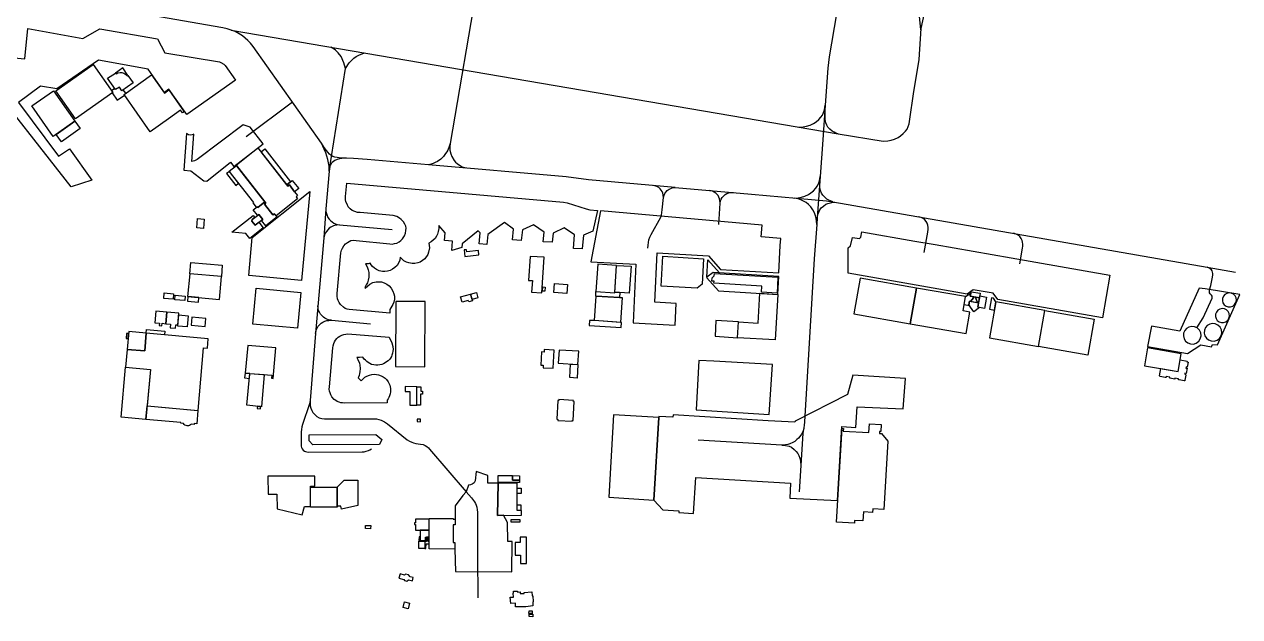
# Model space of a CAD drawing. Header units: metres. Extents: x -2114 to 2684, y -1968 to 1933.
# Drawn here: x 140 to 1790, y -1723 to -920 of the extents above; entities that cross this region are included whole.
import ezdxf

# ---------------------------------------------------------------- set-up
doc = ezdxf.new("R2010")
doc.units = ezdxf.units.M
for name, color, linetype in [('Apron', 6, 'Continuous'), ('Hangar', 1, 'Continuous'), ('Helipad', 1, 'Continuous'), ('Roof', 1, 'Continuous'), ('Shed', 1, 'Continuous'), ('Taxiway', 3, 'Continuous'), ('Terminal', 1, 'Continuous'), ('Unclassified', 1, 'Continuous'), ('Yes', 1, 'Continuous')]:
    doc.layers.add(name, color=color, linetype=linetype)

msp = doc.modelspace()

# ---------------------------------------------------------------- linework, layer by layer
at = {"layer": 'Apron'}
for points in [[(106.1, -963.4), (140.7, -966.3), (144.8, -925.4), (219.2, -938.7), (242.4, -925.8), (320.6, -939), (330.5, -958), (404.9, -970.6), (406.8, -971.3), (410.8, -973.7), (412.7, -975.3), (426.5, -995.2), (360.5, -1042), (336.2, -1007.5), (330.1, -1011.9), (308.1, -980.6), (240.4, -968), (184.2, -1007.1), (161.8, -1003.5), (132.2, -1025.5), (186.4, -1098.6), (201.4, -1088.5), (231.5, -1131.2)], [(231.5, -1131.2), (203.5, -1140), (80.6, -983.6)], [(436.9, -1055.9), (374.4, -1102.9), (371, -1104.8), (367.1, -1105.6), (370.2, -1068.4), (367.9, -1069.5), (365.4, -1069.8), (362.7, -1069.3), (360.3, -1067.8), (356.6, -1117.5), (365.9, -1118.3), (383.8, -1132.1), (387.5, -1132.4), (419.7, -1106.7), (424.3, -1112.7), (464, -1081.7), (446.5, -1059.1), (436.9, -1055.9)], [(636.1, -1311.7), (580.8, -1306.7), (578.1, -1305.9), (575.4, -1305), (573.1, -1303.4), (569, -1299.6), (567.4, -1297.1), (566, -1294.3), (565.3, -1292), (564.8, -1288.3), (564.8, -1284.8), (569.6, -1229.5), (570.3, -1226.2), (571.7, -1223.1), (573.5, -1220.2), (575.8, -1217.3), (578.5, -1215.4), (580.9, -1214.1), (583.4, -1213), (586.6, -1212.5), (590.5, -1212.8), (636, -1217.6), (639.3, -1217.8), (642.7, -1217.2), (645.7, -1216.4), (648.8, -1214.8), (651.2, -1213), (653.5, -1210.5), (655.9, -1206.6), (657.2, -1203.1), (657.9, -1199.5), (658.1, -1196.2), (657.7, -1193.6), (656.6, -1190.7), (654.8, -1187.8), (651.7, -1184.3), (649.4, -1182.7), (645.7, -1180.4), (640.7, -1179.2), (635.7, -1178.6), (595.7, -1175.1), (592.3, -1174.7), (588.5, -1173.7), (585.2, -1172), (582.4, -1170), (579.7, -1167), (578.1, -1163.8), (576.6, -1160.3), (576, -1157.2), (575.9, -1153.2), (577.7, -1134.9), (871.9, -1161), (876.7, -1162), (902.7, -1170), (907.6, -1171.1), (918, -1172.1), (911.9, -1200.1), (899, -1205.8), (897.3, -1224.4), (885.3, -1223.7), (886.9, -1205), (872.9, -1195.9), (857.7, -1203.1), (856.6, -1215.3), (844.4, -1214.6), (845.6, -1201.7), (831.2, -1191.8), (816.1, -1198.6), (814.6, -1212.8), (802.5, -1212.1), (803.9, -1197.5), (791.6, -1188.7), (771, -1203.4), (769.1, -1204.9), (767.7, -1218.3), (757.6, -1217.3), (758.9, -1202.7), (756.2, -1199.7), (734.3, -1217.5), (733.9, -1222.2), (720.4, -1226.5), (721.4, -1213.7), (710.4, -1212.9), (711.4, -1202.6), (702.7, -1192.5), (702.6, -1196.4), (701.9, -1200.7), (700.8, -1204.2), (699.6, -1206.9), (697.5, -1210), (694.9, -1212.5), (692.3, -1214.6), (689, -1216.4), (689.8, -1223), (688.8, -1228.9), (687.7, -1231.9), (683.5, -1237.9), (680.7, -1240.1), (677.3, -1242.1), (674, -1243.4), (670.1, -1244.1), (666.4, -1243.9), (661.9, -1243.2), (658.6, -1242.1), (655.3, -1240.4), (653.3, -1238.8), (650.3, -1235.5), (649.5, -1239.7), (647.8, -1243.7), (645.9, -1246.7), (642.9, -1249.5), (639.8, -1252), (636.6, -1253.4), (633, -1254.4), (629.3, -1254.8), (626, -1254.8), (621.7, -1253.9), (618, -1252.3), (615.2, -1250.4), (612.7, -1248.1), (610.8, -1246.1), (609.5, -1243.6), (606.8, -1244.4), (603.3, -1244.6), (605.5, -1248.8), (606.7, -1252.5), (607.6, -1256.5), (607.6, -1259.6), (607.5, -1262.8), (606.9, -1266.7), (605.9, -1270.3), (604.2, -1273.3), (602.1, -1276.7), (602.7, -1277.6), (605.6, -1274.7), (608.9, -1272.1), (613.2, -1270.1), (617.4, -1269), (621, -1268.9), (624.7, -1269.2), (628.5, -1270.3), (632, -1272), (635.2, -1274.4), (638, -1277.5), (640.4, -1281.8), (641.6, -1285.2), (642.3, -1288.3), (642.3, -1292.6), (641.6, -1296.6), (640.1, -1299.9), (636.2, -1306.4), (636.1, -1311.7)], [(516.4, -1267.4), (444.6, -1260.4), (449.1, -1209), (527.5, -1146.2), (516.4, -1267.4)], [(922.1, -1172.5), (908.9, -1241.8), (970.1, -1245.2), (966.4, -1324.6), (1023.5, -1327.7), (1025, -1298.2), (995.9, -1296.6), (999.3, -1229.5), (1068.6, -1233.6), (1084.9, -1252.1), (1164.3, -1256.7), (1166.2, -1219.6), (1166.9, -1210.4), (1140.1, -1207.9), (1141.7, -1192.1), (922.1, -1172.5)], [(1613.7, -1260), (1603.5, -1317.8), (1461.6, -1293), (1455.4, -1284.5), (1427.9, -1279.7), (1420.1, -1285.7), (1258.4, -1257.1), (1258.2, -1223), (1261.6, -1220.2), (1264.2, -1208.9), (1273.7, -1210), (1275.8, -1208.3), (1277, -1201.1), (1348.8, -1213.8), (1376.3, -1218.3), (1479.5, -1236.6), (1613.7, -1260)], [(454.8, -1277.8), (515.2, -1283.4), (510.7, -1332), (450.2, -1326.3), (454.8, -1277.8)], [(597.2, -1403.5), (598.5, -1402), (602.4, -1398.6), (605.1, -1397), (608.4, -1395.7), (611.5, -1394.9), (614.8, -1394.4), (618, -1394.6), (620.8, -1395.2), (624.4, -1396.4), (626.9, -1397.9), (629.7, -1399.8), (631.6, -1401.7), (633.9, -1404.8), (636.1, -1409.2), (636.8, -1411.6), (637.2, -1413.9), (637.1, -1418.5), (636.6, -1421.2), (635.8, -1423.6), (634.7, -1425.9), (633.8, -1427.8), (632.4, -1429.5), (632.5, -1433.3), (574.6, -1433.5), (572.1, -1433.3), (569.8, -1433), (567.3, -1432.3), (564.8, -1431.2), (562.7, -1430), (560.7, -1428.5), (557.6, -1424.9), (556.2, -1422.4), (555.1, -1419.6), (554.4, -1417.3), (554, -1414.5), (554.1, -1411.3), (558.6, -1358.8), (559.1, -1355.7), (559.9, -1352.8), (561.1, -1350.3), (562.5, -1348), (564.2, -1346), (566.2, -1344.2), (568.3, -1342.8), (571, -1341.4), (573.8, -1340.4), (576.5, -1339.9), (578.9, -1339.8), (635.2, -1344.3), (638.8, -1351.9), (640.4, -1356.6), (640.7, -1360.8), (640.4, -1363.2), (639.9, -1365.9), (639, -1368.4), (638.2, -1370.4), (637, -1372.4), (635.6, -1374.4), (633.7, -1376.3), (631.8, -1377.8), (629.8, -1379.1), (627.7, -1380.2), (625.3, -1381.2), (622.6, -1381.8), (620, -1382.1), (617.2, -1382), (614.6, -1381.7), (611.4, -1381), (606.8, -1378.6), (604.8, -1377.2), (602.9, -1375.5), (601.3, -1373.8), (599.6, -1371.2), (594.8, -1371.9), (591.3, -1371.7), (592.8, -1374.2), (594.9, -1379.5), (595.4, -1381.9), (595.8, -1386.5), (595.6, -1391.2), (595, -1393.6), (594.3, -1396.1), (593, -1399.2), (595.8, -1401.8), (597.2, -1403.5)], [(1001.2, -1453.3), (994.7, -1565.4), (1006.6, -1578.4), (1028.5, -1579.6), (1028.3, -1582), (1048.4, -1583.2), (1051.6, -1534.7), (1180.3, -1542.3), (1179.3, -1562.5), (1244.1, -1565.9), (1249.9, -1465.4), (1268.6, -1466.6), (1270.7, -1438.5), (1333.3, -1441.3), (1336.4, -1400.4), (1264.7, -1395.7), (1257.3, -1422), (1186.3, -1458), (1185.9, -1459.4), (1149.7, -1457.6), (1020.8, -1449.7), (1020.5, -1452.7), (1001.2, -1451.9), (1001.2, -1453.3)], [(526.7, -1476.5), (617.1, -1476.3), (625.1, -1483.2), (621.9, -1489.9), (531.8, -1490.1), (526.7, -1485), (526.7, -1476.5)], [(753.5, -1526.5), (751.8, -1538.9), (750.5, -1541.8), (748.1, -1543.8), (745.7, -1544.7), (742.9, -1545.1), (740, -1553.8), (735.3, -1559.1), (725, -1572.9), (724.7, -1598.9), (722.1, -1598.8), (722.3, -1622.8), (724.5, -1622.9), (724.5, -1631.7), (725.1, -1662.1), (801.7, -1662.8), (802.3, -1621.5), (796.5, -1621.5), (795.8, -1595.7), (790.6, -1585.9), (782.5, -1586), (783.3, -1542.3), (769.3, -1542.2), (769.3, -1531.8), (753.5, -1526.5)]]:
    msp.add_lwpolyline(points, dxfattribs=at)
at = {"layer": 'Hangar'}
for points in [[(259.9, -1012.1), (209.4, -1047.6), (182.9, -1009.8), (233.4, -974), (259.9, -1012.1)], [(275.3, -1014.6), (312.6, -988.2), (330, -1012.9), (336.1, -1008.4), (356.9, -1038.1), (354.8, -1039.5), (352.1, -1036.1), (335.5, -1048), (310.7, -1065.3), (275.3, -1014.6)], [(179.3, -1009.6), (208.6, -1051), (179.1, -1071.9), (149.9, -1030.3), (179.3, -1009.6)], [(466.6, -1160.4), (427.6, -1110.6), (457.1, -1087.1), (497.6, -1139), (499.7, -1137.4), (506.9, -1146.8), (511, -1151.9), (508.9, -1153.6), (510.9, -1156.4), (481.7, -1179.3), (479.5, -1176.5), (477.2, -1178.3), (465.9, -1163.7), (468, -1162.1), (466.6, -1160.4)], [(828.7, -1283.2), (842.6, -1284), (845.6, -1235.6), (826.6, -1234.5), (824.6, -1267), (829.7, -1267.4), (828.7, -1283.2)], [(1060, -1272.1), (1053.5, -1277.7), (1004.7, -1274.7), (1007, -1234.3), (1062.2, -1237.6), (1060, -1272.1)], [(916, -1282.3), (941.6, -1284.1), (944, -1246.7), (918.6, -1245.1), (916, -1282.3)], [(944, -1246.7), (963.6, -1247.8), (961.3, -1284.2), (941.6, -1283), (944, -1246.7)], [(1351.3, -1277.5), (1274.7, -1264), (1266, -1312.6), (1342.7, -1326.2), (1351.3, -1277.5)], [(1418.5, -1339.2), (1423.8, -1310.3), (1414.5, -1308.3), (1417.7, -1289), (1351.3, -1277.5), (1342.7, -1326.2), (1418.5, -1339.2)], [(1459, -1296.2), (1450.4, -1344.9), (1516.8, -1356.7), (1525.5, -1308.1), (1459, -1296.2)], [(1525.5, -1308.1), (1592.3, -1319.6), (1583.8, -1368.4), (1516.8, -1356.7), (1525.5, -1308.1)], [(475.8, -1395.8), (475.4, -1399.9), (477.8, -1400.1), (481.5, -1358.8), (443.2, -1355.3), (439.7, -1392.8), (475.8, -1395.8)], [(1664.9, -1358.6), (1660.6, -1382.8), (1706.6, -1390.7), (1710.7, -1366.7), (1664.9, -1358.6)], [(1052.1, -1442.9), (1151.3, -1448.9), (1155.5, -1381.3), (1075.8, -1376.7), (1055.5, -1375.7), (1052.1, -1442.9)], [(446.1, -1393.3), (465.7, -1394.9), (461.8, -1438.5), (441.9, -1436.6), (446.1, -1393.3)], [(939.6, -1449.5), (933.4, -1561.4), (994.7, -1565.4), (1001.2, -1453.3), (939.6, -1449.5)], [(1242.5, -1595), (1250.1, -1467.8), (1251.9, -1467.9), (1251.7, -1471.7), (1286.6, -1473.7), (1287.4, -1461.8), (1303.1, -1462.7), (1302.6, -1472), (1301.1, -1472), (1300.9, -1474.8), (1303.8, -1475), (1312.3, -1485.2), (1306.7, -1577.9), (1291.7, -1577.1), (1291.4, -1581.9), (1279.1, -1581.3), (1278.5, -1593.5), (1266.9, -1592.7), (1266.8, -1596.7), (1242.5, -1595)], [(782.5, -1586), (814.9, -1585.7), (815, -1579.3), (808.9, -1579.3), (808.8, -1542.2), (783.3, -1542.3), (782.5, -1586)], [(689.6, -1590), (722.2, -1590.1), (722.3, -1590.9), (724.7, -1590.9), (724.7, -1598.9), (722.1, -1598.8), (722.3, -1622.8), (724.5, -1622.9), (724.5, -1631.7), (689.5, -1631.3), (689.6, -1590)], [(821.8, -1651.1), (821.7, -1615.5), (813.2, -1615.5), (813.3, -1622.8), (806.1, -1622.8), (806.2, -1640), (813.4, -1640), (813.4, -1651.1), (821.8, -1651.1)]]:
    msp.add_lwpolyline(points, dxfattribs=at)
at = {"layer": 'Helipad'}
for points in [[(1777.7, -1303), (1780.7, -1301.9), (1783.1, -1299.8), (1784.8, -1297.1), (1785.5, -1294), (1785.1, -1290.9), (1783.7, -1288), (1781.4, -1285.8), (1778.6, -1284.4), (1775.5, -1284), (1772.5, -1284.7), (1769.8, -1286.3), (1767.8, -1288.6), (1766.6, -1291.5), (1766.4, -1294.6), (1767.3, -1297.6), (1769, -1300.1), (1771.5, -1302), (1774.5, -1303), (1777.7, -1303)], [(1768.2, -1324.3), (1771.2, -1323.2), (1773.7, -1321.2), (1775.4, -1318.5), (1776, -1315.4), (1775.7, -1312.2), (1774.3, -1309.4), (1772, -1307.1), (1769.2, -1305.7), (1766.1, -1305.4), (1763, -1306), (1760.4, -1307.6), (1758.3, -1310), (1757.2, -1312.8), (1757, -1315.9), (1757.8, -1318.9), (1759.6, -1321.5), (1762.1, -1323.4), (1765.1, -1324.4), (1768.2, -1324.3)], [(1731, -1352.2), (1734.3, -1349.7), (1736.5, -1346.3), (1737.5, -1342.3), (1737.1, -1338.2), (1735.3, -1334.5), (1732.3, -1331.6), (1728.6, -1329.9), (1724.8, -1329.6), (1721.1, -1330.4), (1717.8, -1332.3), (1715.4, -1335.2), (1713.9, -1338.7), (1713.6, -1342.5), (1714.5, -1346.2), (1716.6, -1349.4), (1719.5, -1351.9), (1723, -1353.2), (1727.1, -1353.4), (1731, -1352.2)], [(1759.2, -1348.2), (1762.5, -1345.7), (1764.7, -1342.3), (1765.7, -1338.3), (1765.2, -1334.2), (1763.4, -1330.5), (1760.5, -1327.7), (1756.8, -1325.9), (1753, -1325.6), (1749.3, -1326.4), (1746, -1328.4), (1743.5, -1331.2), (1742.1, -1334.7), (1741.8, -1338.5), (1742.7, -1342.2), (1744.7, -1345.5), (1747.6, -1347.9), (1751.2, -1349.2), (1755.3, -1349.4), (1759.2, -1348.2)]]:
    msp.add_lwpolyline(points, dxfattribs=at)
at = {"layer": 'Roof'}
for points in [[(273.5, -978.6), (263.6, -985.6), (264.4, -986.7), (267, -985.5), (269.9, -984.9), (272.4, -985), (275, -985.9), (277.6, -987.5), (279.6, -989.5), (280.6, -988.8), (273.5, -978.6)], [(262.8, -1006.8), (258.3, -1009.9), (259.9, -1012.1), (259.1, -1012.7), (266.1, -1022.3), (275.9, -1015.5), (275.3, -1014.6), (277.5, -1013.1), (274.1, -1008.4), (272.5, -1009.6), (269, -1004.8), (263.8, -1008.2), (262.8, -1006.8)], [(859.8, -1271.4), (877.4, -1272.6), (876.5, -1284.7), (859, -1283.4), (859.8, -1271.4)], [(305.5, -1338.7), (306, -1333.9), (330.6, -1336.1), (330.1, -1340.9), (305.5, -1338.7)], [(281.3, -1339.2), (278.6, -1339), (278, -1345.7), (280.7, -1345.9), (281.3, -1339.2)], [(685.9, -1615.5), (685.8, -1621.2), (683.7, -1621.2), (683.6, -1630.7), (685.2, -1630.7), (685.3, -1624.8), (689.5, -1624.8), (689.5, -1621.2), (688.2, -1621.2), (688.2, -1615.5), (685.9, -1615.5)]]:
    msp.add_lwpolyline(points, dxfattribs=at)
at = {"layer": 'Shed'}
for points in [[(825.1, -1715.3), (829.2, -1715.3), (829.2, -1719.3), (825, -1719.3), (825.1, -1715.3)], [(825.4, -1720.1), (830.4, -1720.2), (830.3, -1723.5), (825.4, -1723.4), (825.4, -1720.1)]]:
    msp.add_lwpolyline(points, dxfattribs=at)
at = {"layer": 'Taxiway'}
for points in [[(420.8, -927.3), (415.5, -925.6), (409.2, -924.3), (-166.3, -823.8)], [(763.5, -816.4), (755.6, -861.1), (718, -1081.2)], [(1357.3, -925.4), (1378.7, -827.4)], [(1357.2, -926.8), (1355.1, -908.3), (1353, -902.2), (1351, -897.2), (1347.2, -891), (1338, -880.7), (1333.7, -876.5), (1329.9, -873.3), (1325.3, -870.4), (1319.9, -867.8), (1313.6, -865.5)], [(1242.5, -905.5), (1232.6, -963.5), (1230.8, -979.2), (1227.4, -1029.1)], [(420.8, -927.3), (1244.8, -1068.2), (1306, -1078.1)], [(543.2, -1081), (450.7, -949.6), (447.2, -945.2), (443.4, -941.4), (439.9, -938.2), (435.9, -935.1), (431.6, -932.3), (426, -929.4), (420.8, -927.3)], [(1342.2, -1048.2), (1347.3, -1013.8), (1355, -967.4), (1357.3, -925.4)], [(576, -979.6), (573.8, -971.9), (570, -963.3), (565.8, -958.4), (562.4, -954.8), (560.5, -953.1), (556.1, -950.5)], [(576, -979.6), (581.1, -971.7), (587.1, -965.6), (590.5, -963), (594.1, -961.4), (601.6, -958.2)], [(553.6, -1118.8), (576, -979.6)], [(503.9, -1025.1), (441.2, -1072.3)], [(1191.1, -1059), (1197.5, -1058.6), (1201.8, -1057.8), (1206.6, -1056.2), (1211.4, -1054), (1214.8, -1051.8), (1218.4, -1048.9), (1221.4, -1045.7), (1223.4, -1042.9), (1225.1, -1039.4), (1226.3, -1035.6), (1227.4, -1029.1)], [(1227.4, -1029.1), (1224.1, -1076.1), (1216.3, -1182.3), (1215.8, -1191.3), (1212.4, -1237.6), (1199.2, -1458.9), (1198.8, -1463.9), (1196.7, -1475), (1192, -1554)], [(1244.8, -1068.2), (1241.7, -1067.2), (1239.2, -1066.1), (1236.5, -1064.6), (1233.7, -1062), (1231, -1059.2), (1229.3, -1056.4), (1227.9, -1053), (1227.1, -1048.9), (1227.4, -1029.1)], [(1306, -1078.1), (1312.3, -1077.6), (1316.6, -1076.8), (1321.4, -1075.2), (1326.2, -1073), (1329.6, -1070.8), (1333.2, -1067.9), (1336.3, -1064.7), (1338.3, -1062), (1339.9, -1058.4), (1341.2, -1054.6), (1342.2, -1048.2)], [(577.4, -1101.2), (570.8, -1101.6), (567.6, -1102.2), (564.7, -1103.1), (561.5, -1104.5), (559.5, -1105.6), (557.8, -1106.9), (556.4, -1108.5), (555.3, -1110.5), (554.6, -1112.6), (553.6, -1118.8), (553.8, -1112.2), (552.1, -1103.2), (549.2, -1093.8), (547.1, -1089), (543.2, -1081)], [(577.4, -1101.2), (567.4, -1100.9), (564.6, -1100.4), (561.4, -1099.8), (558.6, -1098.7), (556.3, -1097.4), (554.1, -1095.7), (551.8, -1093.2), (547, -1086.6), (543.2, -1081)], [(718, -1081.2), (716.9, -1085.3), (714.8, -1090.2), (713.5, -1092.5), (711.9, -1094.8), (708.8, -1098.8), (705.2, -1102.5), (700.8, -1105.7), (697.9, -1107.2), (695.2, -1108.3), (692.2, -1109.2), (688.6, -1110)], [(718, -1081.2), (717.7, -1085.6), (717.8, -1090.1), (719, -1095.2), (720.4, -1099), (723.6, -1104.5), (725.3, -1106.5), (727.5, -1108.4), (730.7, -1110.8), (734.5, -1112.8), (738.9, -1114.5)], [(1023.4, -1141), (905.7, -1130.7), (875.5, -1126.6), (688.6, -1110), (605.2, -1102.8), (586.9, -1101.4), (577.4, -1101.2)], [(553.6, -1118.8), (549.1, -1170), (546.4, -1209.1), (535.1, -1339), (528.1, -1430.1), (527.2, -1434.6), (517.6, -1462.7), (516.8, -1465.8), (516.1, -1469.2), (515.7, -1472.5), (515.7, -1489.5), (515.9, -1491.9), (516.3, -1493.7), (517.3, -1495.6), (518.6, -1497.3), (520.1, -1498.6), (521.5, -1499.4), (523.5, -1499.9), (526.1, -1500.1), (598.7, -1499.8), (601.3, -1499.6), (604.2, -1499), (607, -1498), (609, -1497.2), (611.3, -1495.8)], [(1007.6, -1154.7), (1007.3, -1151.2), (1006.8, -1148.7), (1006, -1146.6), (1004.7, -1144.5), (1003.1, -1142.7), (1001.2, -1141.2), (999.4, -1140), (997.2, -1139), (994, -1138.4)], [(1185.1, -1155.3), (1190.5, -1154.9), (1194.9, -1154.1), (1199.6, -1152.6), (1204.4, -1150.3), (1207.8, -1148.1), (1211.5, -1145.3), (1214.5, -1142), (1216.5, -1139.3), (1218.1, -1135.8), (1219.4, -1132), (1220.4, -1126)], [(1237.8, -1160.3), (1234.5, -1159.3), (1232, -1158.2), (1229.4, -1156.7), (1226.6, -1154.1), (1223.9, -1151.3), (1222.2, -1148.6), (1220.8, -1145.1), (1220, -1141), (1219.8, -1135.2)], [(986.5, -1223.4), (986.7, -1219.1), (987.7, -1212.2), (989.1, -1208.6), (991, -1204.6), (1003.9, -1181.2), (1004.8, -1178.5), (1005.5, -1174.8), (1006, -1171.4), (1007.6, -1154.7)], [(1007.6, -1154.7), (1008.4, -1151.5), (1009.5, -1149), (1010.8, -1147.1), (1012.8, -1145), (1015.4, -1143.3), (1017.5, -1142.2), (1020.4, -1141.2), (1023.4, -1141)], [(1023.4, -1141), (1127.3, -1150.1), (1229.2, -1159.2), (1237.8, -1160.3), (1745.7, -1249.1)], [(1084.5, -1162.2), (1084.3, -1158.7), (1083.8, -1156.3), (1082.9, -1154), (1081.7, -1151.8), (1080.3, -1150.2), (1078.6, -1148.6), (1076.4, -1147.2), (1074, -1146), (1070.7, -1145.2)], [(1084.5, -1162.2), (1085.2, -1159.1), (1086.1, -1156.8), (1087.5, -1154.5), (1089.1, -1152.6), (1091.6, -1150.5), (1093.9, -1149.2), (1096.6, -1148.3), (1099.1, -1147.9), (1102.6, -1147.9)], [(549.1, -1170), (549.4, -1173.6), (550, -1176.4), (550.9, -1179.2), (552.1, -1181.5), (553.8, -1183.8), (555.4, -1185.7), (557.7, -1187.8), (560.2, -1189.3), (564.6, -1191.2), (567.7, -1191.8), (639.5, -1197.9)], [(1082.9, -1191.4), (1084.5, -1162.2)], [(1215.8, -1191.3), (1215.5, -1186.5), (1215, -1183), (1214.1, -1179.3), (1212.6, -1175.4), (1210.5, -1171.1), (1207.5, -1167.1), (1204.6, -1164.1), (1201.3, -1161.4), (1194.3, -1157.5), (1190.4, -1156.4), (1185.1, -1155.3)], [(1216.3, -1182.3), (1217.3, -1177.7), (1218.4, -1174.3), (1219.9, -1171.2), (1221.9, -1168.7), (1224.7, -1166.1), (1227.9, -1163.8), (1230.7, -1162.6), (1234.6, -1161.6), (1238.6, -1161.1), (1242.5, -1161.2)], [(1361.5, -1229.4), (1366.4, -1201.4), (1366.9, -1197.7), (1366.8, -1195.1), (1366.5, -1191.9), (1365.8, -1189.5), (1364.3, -1186.9), (1362.3, -1184.8), (1360.1, -1183), (1357.5, -1181.6), (1353.7, -1180.6)], [(567.7, -1191.8), (564.4, -1191.9), (561.7, -1192.3), (558.6, -1193.4), (556.1, -1194.8), (553.9, -1196.3), (551.8, -1198.3), (550, -1200.5), (548.3, -1203.1), (547.3, -1205.3), (546.4, -1209.1)], [(1491.5, -1244.7), (1495.1, -1223.4), (1495.5, -1220.5), (1495.6, -1217.8), (1495.2, -1215.1), (1494.6, -1212.9), (1493.5, -1210.3), (1491.4, -1207.6), (1489.2, -1205.8), (1486.6, -1204.4), (1482.9, -1203.1)], [(1745.7, -1249.1), (1784.3, -1256)], [(1752.6, -1265), (1753.5, -1259.9), (1753.6, -1257.5), (1753.2, -1255.9), (1752.4, -1254.1), (1751.5, -1252.6), (1749.9, -1251.2), (1748.2, -1250), (1745.7, -1249.1)], [(1731.8, -1331.5), (1740.4, -1317.9), (1752.4, -1291.2), (1752.6, -1290.3), (1752.5, -1288.6), (1751.6, -1287.2), (1749.9, -1285.4), (1749.2, -1284.1), (1748.9, -1282.9), (1748.8, -1281.4), (1749, -1279.8), (1750.7, -1274.2), (1752.6, -1265)], [(557, -1321.2), (552.9, -1320.5), (550.5, -1319.7), (548.1, -1318.5), (545.9, -1316.9), (543.9, -1314.9), (542.2, -1312.9), (540.6, -1310.3), (539.5, -1307.8), (538.8, -1305.1), (538.4, -1301.6)], [(535.1, -1339), (536.1, -1334.5), (537.3, -1331.7), (538.9, -1329.2), (540.7, -1327.2), (542.9, -1325.3), (545.4, -1323.6), (547.9, -1322.5), (550.6, -1321.7), (553.1, -1321.3), (557, -1321.2), (610, -1326)], [(528.1, -1430.1), (528, -1434.3), (528.2, -1437.5), (528.8, -1440.6), (530.1, -1443.8), (531.8, -1446.5), (534.1, -1449.2), (537, -1451.7), (540.3, -1453.4), (543.9, -1454.4), (547.6, -1454.9), (610.5, -1454.8), (618, -1455.1), (621.3, -1455.8), (624.4, -1456.7), (629.1, -1459)], [(629.1, -1459), (632.8, -1461.8), (659.8, -1483.5), (662.9, -1485.4), (665.8, -1486.7), (668.3, -1487.5), (671.6, -1488.3), (678, -1489.2), (681.5, -1490), (684.3, -1491.2), (686.5, -1492.5), (688.5, -1494.2), (690.2, -1495.9), (740, -1553.8)], [(1198.1, -1468.1), (1196.7, -1472.4), (1195, -1475.8), (1192.9, -1478.8), (1190.9, -1481.2), (1188.9, -1483.2), (1185.9, -1485.5), (1183.2, -1487.1), (1179.4, -1488.7), (1176.3, -1489.8), (1173.4, -1490.3), (1168.3, -1490.6), (1054.6, -1483.9)], [(1168.3, -1490.6), (1173.4, -1491), (1178.1, -1492.2), (1181.3, -1493.6), (1185.1, -1496.4), (1187.9, -1499.3), (1190.1, -1502.2), (1191.6, -1504.9), (1193, -1508.4), (1193.9, -1512.4), (1194.1, -1518.3)], [(740, -1553.8), (747.2, -1562.3), (751.1, -1567.4), (752.4, -1569.8), (753.4, -1572.3), (754.1, -1575), (754.7, -1578.5), (755, -1581.6), (755, -1641.9), (755.2, -1662), (755.6, -1676.4), (755.6, -1697.7)]]:
    msp.add_lwpolyline(points, dxfattribs=at)
at = {"layer": 'Terminal'}
for points in [[(263.8, -1008.2), (252.8, -992.8), (263.6, -985.6), (264.4, -986.7), (267, -985.5), (269.9, -984.9), (272.4, -985), (275, -985.9), (277.6, -987.5), (279.6, -989.5), (280.6, -988.8), (287.7, -999), (272.5, -1009.6), (269, -1004.8), (263.8, -1008.2)], [(421.8, -1201.4), (450.5, -1178.8), (452.8, -1181.6), (449.1, -1184.5), (449, -1186.5), (453.3, -1192.2), (458.5, -1188.2), (464.3, -1195.7), (446.1, -1210.2), (440.6, -1203.2), (421.8, -1201.4)], [(1066.6, -1262.7), (1067.9, -1239.3), (1083.7, -1256.8), (1074.9, -1256.2), (1066.6, -1262.7)], [(683.7, -1384.3), (684, -1295.9), (644.2, -1295.7), (643.8, -1384.1), (683.7, -1384.3)], [(650.2, -1665.1), (648.2, -1671), (655.3, -1672.8), (656, -1674.3), (659, -1675.1), (661.7, -1673.3), (666.7, -1674.8), (668, -1670.1), (663.7, -1669.2), (661.7, -1666.5), (657.5, -1665.6), (656, -1666.9), (650.2, -1665.1)], [(828.9, -1689.9), (829.3, -1695.2), (830.1, -1695.1), (830.6, -1703.3), (830.1, -1703.4), (830.4, -1708.7), (820.6, -1710), (806.9, -1710), (806.6, -1705.3), (800.2, -1705.6), (799.7, -1697), (804, -1696.8), (803.7, -1691.5), (804.2, -1691.6), (804.1, -1689), (809.3, -1688.7), (809.4, -1690), (813, -1689.8), (813.2, -1692.2), (818.5, -1691.9), (818.4, -1690.5), (828.9, -1689.9)]]:
    msp.add_lwpolyline(points, dxfattribs=at)
at = {"layer": 'Unclassified'}
for points in [[(1162.8, -1286), (1164.3, -1261.6), (1074.9, -1256.2), (1066.6, -1262.7), (1066.6, -1263.8), (1082.3, -1281.3), (1162.8, -1286)], [(1735.1, -1277.4), (1708.8, -1335.8), (1670.1, -1329.2), (1664.7, -1356.6), (1719, -1366.3), (1737.3, -1354.5), (1751.7, -1357.1), (1753, -1354), (1759.7, -1354.6), (1790, -1286.1), (1742.9, -1278.4), (1735.1, -1277.4)]]:
    msp.add_lwpolyline(points, dxfattribs=at)
at = {"layer": 'Yes'}
for points in [[(208.6, -1051), (215.8, -1061), (190.2, -1079), (183.3, -1068.9), (208.6, -1051)], [(461.4, -1092.7), (466.5, -1088.7), (501.4, -1133.1), (496.2, -1137.2), (461.4, -1092.7)], [(418.4, -1119.1), (414.6, -1122.1), (427.2, -1138.1), (430.9, -1135.1), (418.4, -1119.1)], [(466.6, -1160.4), (456.8, -1168.1), (456.1, -1167.2), (455.3, -1167.8), (450.5, -1161.8), (451.4, -1161.2), (418.2, -1118.9), (428.1, -1111.1), (466.6, -1160.4)], [(496.2, -1137.2), (503.7, -1131.3), (512.5, -1142.5), (506.9, -1146.8), (499.7, -1137.4), (497.6, -1139), (496.2, -1137.2)], [(456.1, -1167.2), (456.8, -1168.1), (466.6, -1160.4), (468, -1162.1), (465.9, -1163.7), (477.2, -1178.3), (479.5, -1176.5), (483, -1180.9), (467.7, -1192.9), (461.8, -1185.7), (463.5, -1184.3), (458.1, -1177.5), (456.5, -1178.7), (450.6, -1171.2), (456.1, -1167.2)], [(375.1, -1183.1), (384, -1183.8), (383.1, -1196.4), (374.2, -1195.7), (375.1, -1183.1)], [(449.1, -1184.5), (458.1, -1177.5), (463.5, -1184.3), (453.3, -1192.2), (449, -1186.5), (449.1, -1184.5)], [(736.9, -1225.8), (737.9, -1234.4), (757.1, -1232.3), (756.4, -1226.4), (740.6, -1228.2), (740.3, -1225.4), (736.9, -1225.8)], [(364.4, -1258.1), (365.9, -1242.7), (408.7, -1246.5), (407.4, -1261.9), (364.4, -1258.1)], [(361.6, -1289.1), (404.8, -1292.8), (407.4, -1261.9), (364.4, -1258.1), (361.6, -1289.1)], [(1076.9, -1257.5), (1163, -1262.6), (1161.8, -1284.3), (1140.9, -1283), (1141.3, -1274.8), (1076.2, -1271), (1076.3, -1268.3), (1073.5, -1268.2), (1073.6, -1263.7), (1076.7, -1261), (1076.9, -1257.5)], [(329.9, -1284.1), (342.5, -1285.2), (341.9, -1292.6), (329.2, -1291.5), (329.9, -1284.1)], [(732.3, -1289.3), (745.7, -1285.7), (748.2, -1294.9), (743.2, -1296.2), (742.7, -1294.4), (734.3, -1296.7), (732.3, -1289.3)], [(745.7, -1285.7), (753.7, -1283.6), (755.6, -1290.7), (747.7, -1292.9), (745.7, -1285.7)], [(843.7, -1275.9), (847.1, -1276.2), (846.8, -1281.9), (843.3, -1281.7), (843.7, -1275.9)], [(916, -1282.3), (941.6, -1284.1), (941.6, -1283), (948.2, -1283.4), (947.9, -1290.1), (915.6, -1288.3), (916, -1282.3)], [(1138.7, -1284.6), (1162.8, -1286), (1159.3, -1347.6), (1108.2, -1344.9), (1109.3, -1323.4), (1136.4, -1324.9), (1138.7, -1284.6)], [(1428.8, -1289.4), (1428.5, -1290.6), (1424.4, -1295.5), (1423.1, -1295.3), (1422.3, -1300.1), (1423.3, -1301.5), (1415.8, -1300.3), (1417.7, -1289), (1425, -1284.3), (1424.2, -1288.6), (1428.8, -1289.4)], [(1425.3, -1282.4), (1437.7, -1284.6), (1436.6, -1290.8), (1424.2, -1288.6), (1425.3, -1282.4)], [(344.9, -1287.3), (358.2, -1288.3), (357.7, -1294.4), (344.4, -1293.4), (344.9, -1287.3)], [(361.9, -1289.1), (361.5, -1295.1), (376.4, -1296.4), (377, -1290.4), (361.9, -1289.1)], [(947.9, -1290.1), (951.5, -1290.4), (949.4, -1324.3), (914, -1321.7), (916.1, -1288.3), (947.9, -1290.1)], [(1423.1, -1295.3), (1435.4, -1297.5), (1434.4, -1303.4), (1436.7, -1303.9), (1428.8, -1309.5), (1422.3, -1300.1), (1423.1, -1295.3)], [(1424.4, -1295.5), (1428.5, -1290.6), (1428.8, -1289.4), (1432.1, -1290), (1431.9, -1291.1), (1434, -1297.3), (1424.4, -1295.5)], [(1432.1, -1290), (1436.6, -1290.8), (1435.4, -1297.5), (1434, -1297.3), (1431.9, -1291.1), (1432.1, -1290)], [(1437.1, -1288), (1446.1, -1289.6), (1443.4, -1305), (1434.4, -1303.4), (1437.1, -1288)], [(1459, -1296.2), (1455.5, -1291.1), (1453, -1290.6), (1450.1, -1306.3), (1457, -1307.5), (1459, -1296.2)], [(333.4, -1310.3), (318.5, -1308.8), (317.1, -1324.5), (323.5, -1325), (323.1, -1328.4), (326.7, -1328.7), (327, -1325.3), (332.2, -1325.8), (333.4, -1310.3)], [(333.4, -1310.3), (332.2, -1325.8), (338.3, -1326.3), (337.8, -1331.5), (345.2, -1332), (345.6, -1327.2), (348.5, -1327.4), (349.7, -1311.5), (333.4, -1310.3)], [(362.3, -1315), (361, -1330.1), (348.3, -1329.1), (349.5, -1313.8), (362.3, -1315)], [(367.5, -1317), (366.4, -1327.7), (385.5, -1329.5), (386.5, -1318.9), (367.5, -1317)], [(305.5, -1338.7), (281.6, -1336.5), (279.4, -1360.7), (303.5, -1362.8), (305.5, -1338.7)], [(914, -1321.7), (907.2, -1321.3), (906.8, -1328.4), (950.2, -1330.9), (950.6, -1324.4), (914, -1321.7)], [(1109.3, -1323.4), (1078.8, -1321.6), (1077.7, -1342.8), (1108.2, -1344.9), (1109.3, -1323.4)], [(303.5, -1362.8), (279.4, -1360.7), (277.1, -1385), (311.1, -1388.1), (306.6, -1437.3), (376, -1443.6), (383.2, -1358.7), (388.4, -1359.2), (389.6, -1346.2), (305.5, -1338.7), (303.5, -1362.8)], [(857.8, -1386.3), (859.2, -1361.7), (845.6, -1361), (845.5, -1364.3), (842.2, -1364.1), (841.2, -1381.9), (844.3, -1382.1), (844.1, -1385.6), (857.8, -1386.3)], [(891.6, -1381.2), (892.7, -1363.2), (865.9, -1361.6), (864.8, -1379.6), (891.6, -1381.2)], [(277.1, -1385), (311.1, -1388.1), (305, -1455.7), (271.2, -1452.5), (277.1, -1385)], [(891.6, -1381.2), (890.4, -1399.7), (880.6, -1399), (881.6, -1380.6), (891.6, -1381.2)], [(1709.3, -1374.8), (1718.6, -1376.5), (1718.4, -1377.7), (1719.8, -1378), (1718.6, -1384.7), (1717.2, -1384.5), (1716.9, -1386.1), (1718.5, -1386.4), (1717.3, -1393.2), (1715.7, -1392.9), (1715.4, -1394.5), (1716.2, -1394.7), (1716.7, -1395), (1716.9, -1395.7), (1715.7, -1402.6), (1715.4, -1403.2), (1714.6, -1403.4), (1707.6, -1402.2), (1707.1, -1401.8), (1706.9, -1401.1), (1706.9, -1400.5), (1702, -1399.6), (1701.8, -1401), (1695, -1399.8), (1695.3, -1398.4), (1690.2, -1397.5), (1690, -1398.3), (1689.6, -1398.8), (1688.9, -1398.9), (1682, -1397.7), (1681.5, -1397.4), (1681.2, -1396.6), (1683, -1386.6), (1706.6, -1390.7), (1709.3, -1374.8)], [(439.7, -1392.8), (439, -1399.4), (445.4, -1400.1), (446.1, -1393.3), (439.7, -1392.8)], [(672.9, -1411.3), (657.1, -1411.2), (657, -1417.9), (663.3, -1417.9), (663.3, -1436.3), (672.9, -1436.3), (672.9, -1411.3)], [(672.9, -1411.3), (678.4, -1411.3), (678.4, -1417.6), (680.6, -1417.6), (680.5, -1421.6), (677.8, -1421.6), (677.8, -1436.3), (672.9, -1436.3), (672.9, -1411.3)], [(864.4, -1429.9), (863, -1455.6), (864.1, -1455.7), (864.1, -1457), (883.8, -1458.1), (883.9, -1457), (885.1, -1457.1), (886.6, -1431.2), (885.2, -1431.1), (885.3, -1430), (865.7, -1428.9), (865.7, -1429.9), (864.4, -1429.9)], [(306.6, -1437.3), (375.6, -1443.5), (373.9, -1461.8), (370.4, -1461.5), (370.3, -1462.7), (366.6, -1462.3), (365.5, -1463.3), (364.3, -1463.9), (362.8, -1464.4), (361.2, -1464.4), (359.5, -1464.1), (358, -1463.4), (356.7, -1462.5), (355.9, -1461.3), (352.3, -1461), (352.4, -1459.9), (305, -1455.7), (306.6, -1437.3)], [(456.3, -1437.9), (456, -1441), (460.4, -1441.4), (460.7, -1438.4), (456.3, -1437.9)], [(673.1, -1455.4), (673.1, -1458.6), (677.6, -1458.8), (677.6, -1455.2), (673.1, -1455.4)], [(483, -1577.1), (517.2, -1585.1), (520.2, -1573.7), (528.6, -1573.8), (528.4, -1546.3), (534.4, -1546.2), (534.3, -1532.6), (470.4, -1532.7), (470.8, -1557), (482.9, -1557.1), (483, -1577.1)], [(783.3, -1532), (802.7, -1532), (802.7, -1538.2), (812.1, -1538.2), (812.1, -1541.5), (783.2, -1541.4), (783.3, -1532)], [(802.7, -1532), (812, -1532.1), (812.1, -1538.2), (802.7, -1538.2), (802.7, -1532)], [(528.4, -1547.9), (564.8, -1547.8), (564.8, -1575), (528.6, -1575), (528.4, -1547.9)], [(564.8, -1547.8), (574.1, -1538.2), (592.5, -1538.3), (592.7, -1572.5), (570.4, -1577.7), (569.7, -1573.6), (564.8, -1573.6), (564.8, -1547.8)], [(808.8, -1549.2), (814.5, -1549.1), (814.5, -1556.3), (808.8, -1556.3), (808.8, -1549.2)], [(808.9, -1571.7), (814.1, -1571.6), (814.2, -1579.3), (808.9, -1579.3), (808.9, -1571.7)], [(602.9, -1599.6), (610.2, -1599.7), (610.1, -1604.1), (602.9, -1604), (602.9, -1599.6)], [(689.6, -1590.9), (671.2, -1590.9), (671.2, -1596), (669.6, -1596), (669.6, -1598.5), (671.2, -1598.5), (671.2, -1606.1), (689.6, -1606.1), (689.6, -1590.9)], [(800.9, -1591.4), (812.8, -1591.6), (812.7, -1595.1), (800.9, -1595), (800.9, -1591.4)], [(677.5, -1615), (675.8, -1615), (675.7, -1620.1), (677.5, -1620.1), (677.5, -1615)], [(677.5, -1606.1), (677.5, -1620.1), (684.5, -1620.1), (684.6, -1615.5), (689.5, -1615.5), (689.6, -1606.1), (677.5, -1606.1)], [(675.6, -1620.8), (683.7, -1620.9), (683.6, -1630.7), (675.5, -1630.7), (675.6, -1620.8)], [(662.9, -1705.3), (661.1, -1712.6), (654.1, -1710.8), (655.9, -1703.5), (662.9, -1705.3)]]:
    msp.add_lwpolyline(points, dxfattribs=at)

doc.saveas('drawing.dxf')
